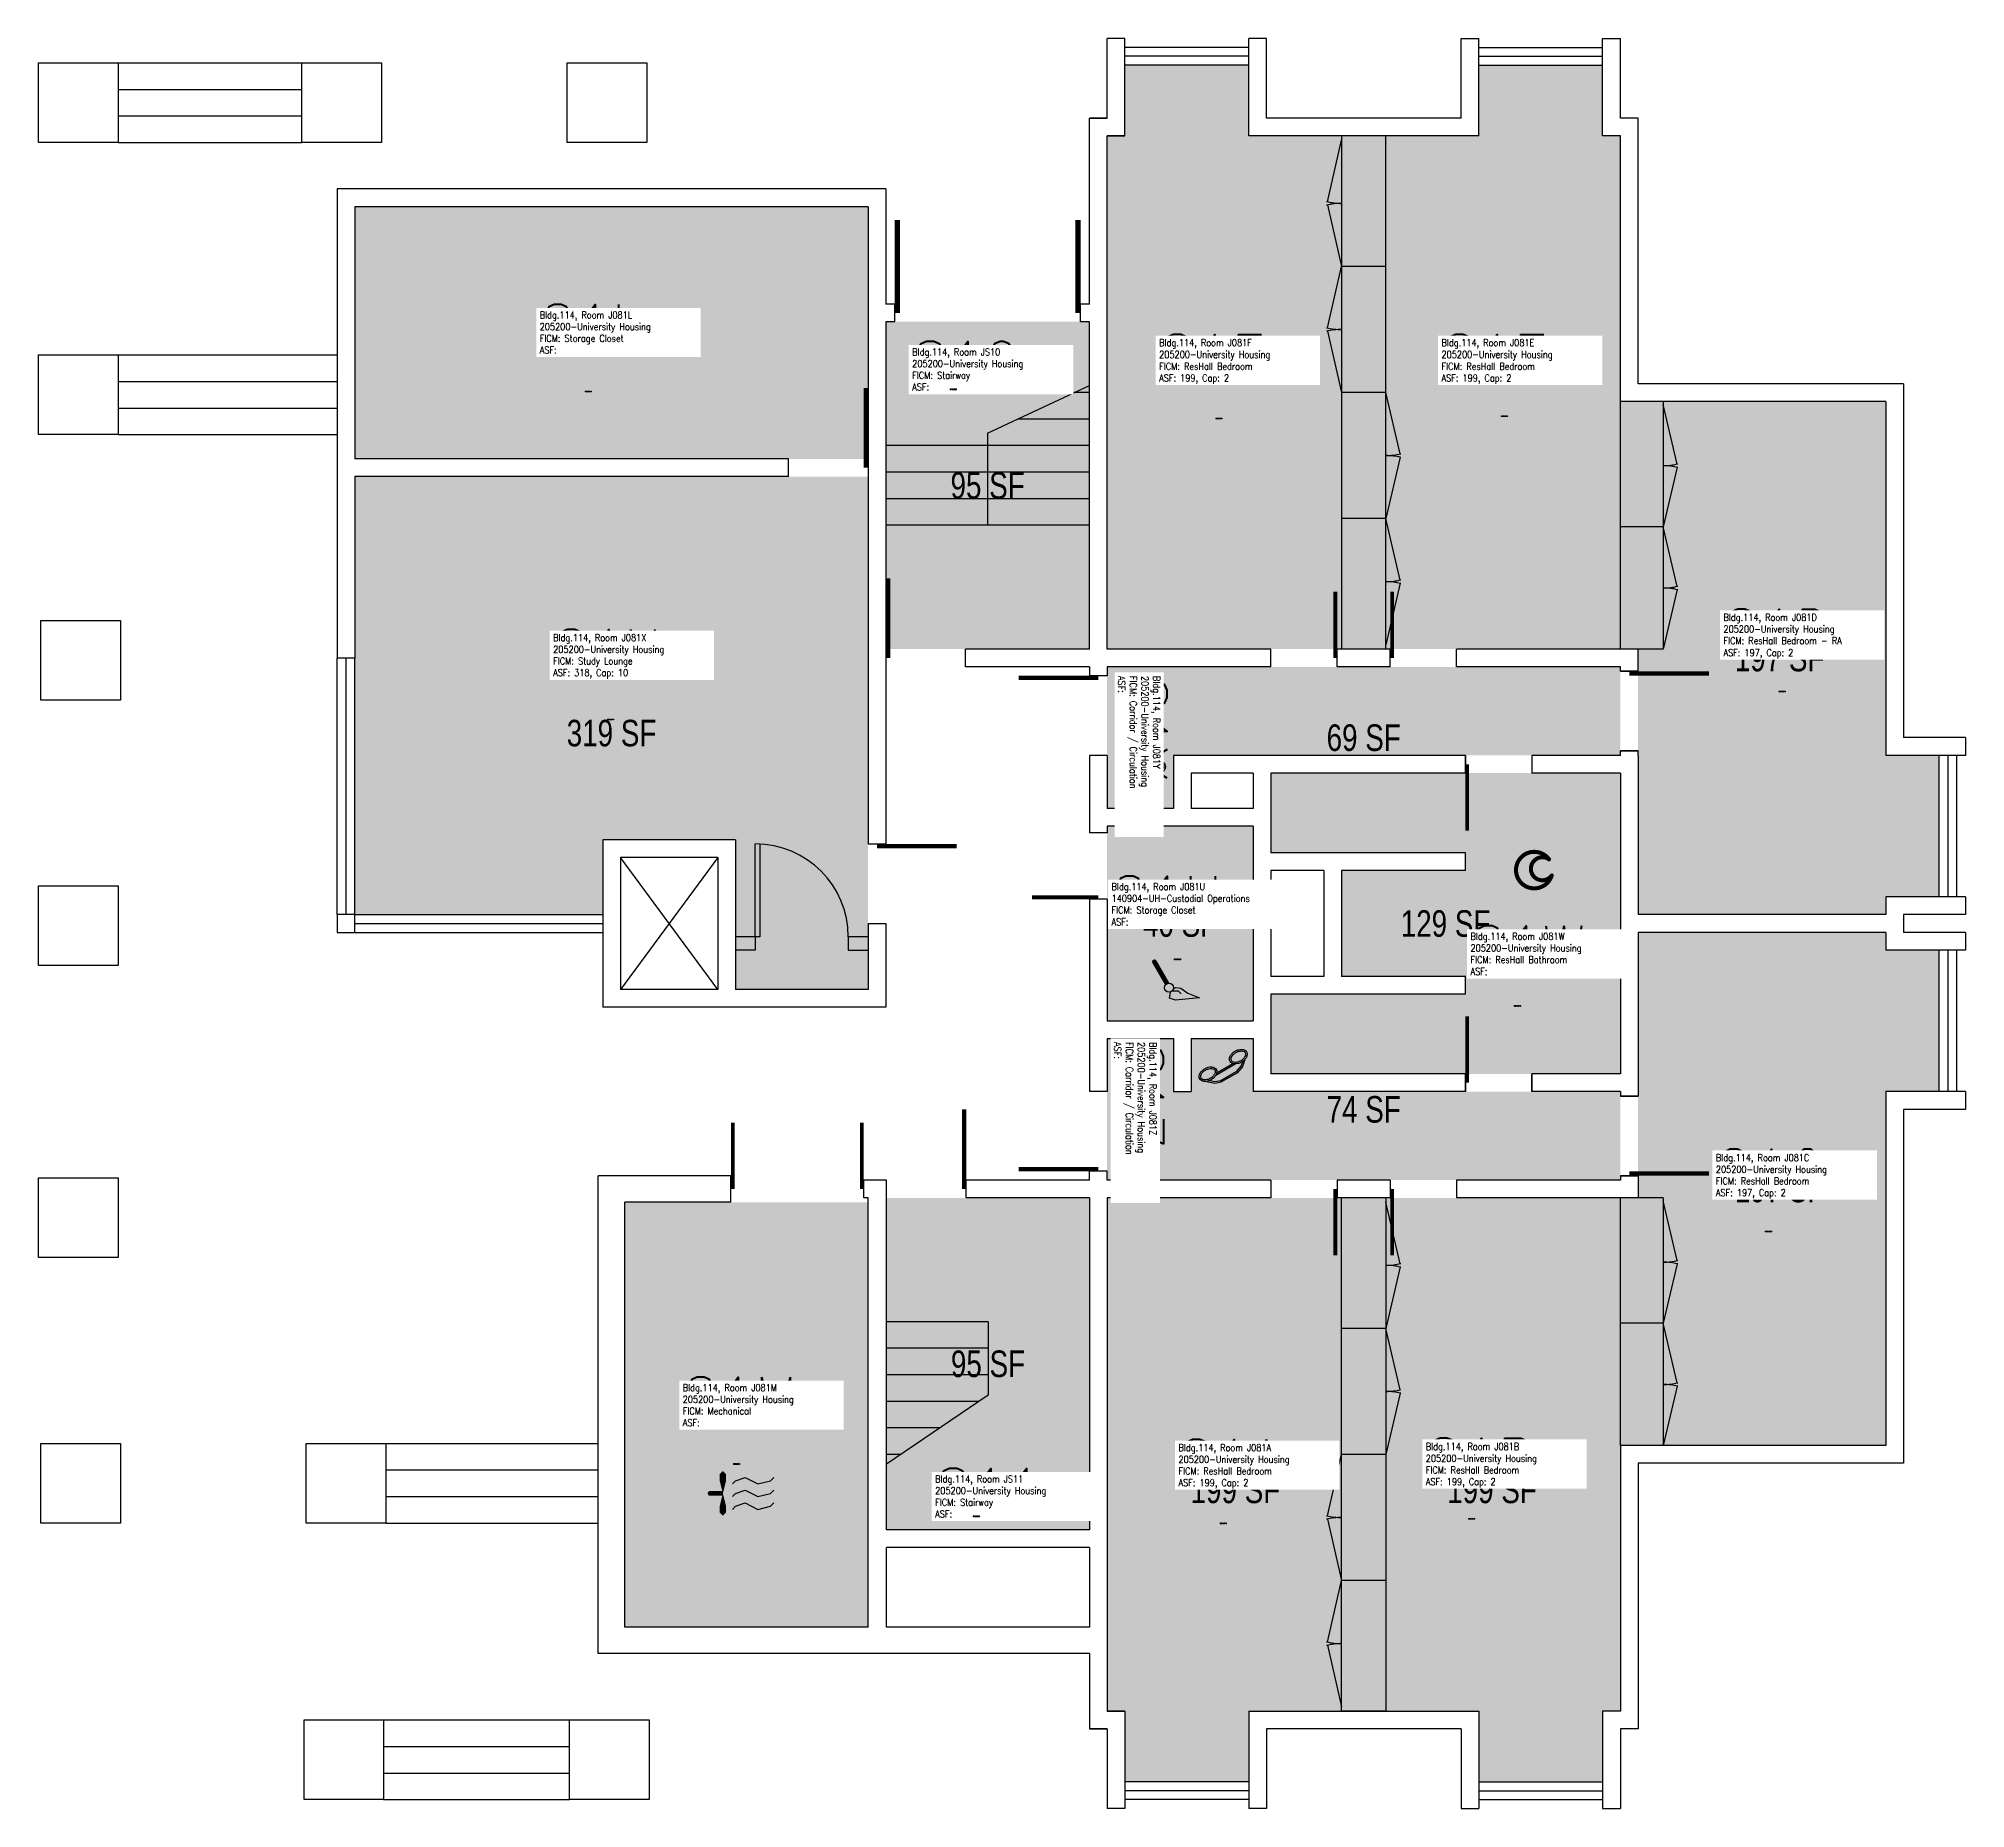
# Model space of a CAD drawing. Header units: inches. Extents: x 0 to 4816, y 0 to 3032.
# Drawn here: x 3945 to 4816, y 2232 to 3032 of the extents above; entities outside this region: 2.
import ezdxf
from ezdxf.enums import TextEntityAlignment as Align

# ---------------------------------------------------------------- set-up
doc = ezdxf.new("R2010")
doc.units = ezdxf.units.IN
doc.header["$LTSCALE"] = 10
doc.header["$MEASUREMENT"] = 0
doc.layers.get('0').update_dxf_attribs({"linetype": 'CONTINUOUS'})
for name, color, linetype in [('A-COLS', 5, 'CONTINUOUS'), ('A-DOOR', 2, 'CONTINUOUS'), ('A-FLOR', 3, 'CONTINUOUS'), ('A-GLAZ', 1, 'CONTINUOUS'), ('A-GLAZ-SILL', 2, 'CONTINUOUS'), ('A-IDEN-ICON', 4, 'CONTINUOUS'), ('A-IDEN-RNUM', 7, 'CONTINUOUS'), ('A-IDEN-SNUM', 4, 'CONTINUOUS'), ('A-IDEN-VNUM', 4, 'CONTINUOUS'), ('A-SITE', 3, 'CONTINUOUS'), ('A-WALL', 7, 'CONTINUOUS'), ('AREA-TEXT', 3, 'CONTINUOUS'), ('Rooms-Category-Color', 7, 'CONTINUOUS'), ('Rooms-College-Color', 7, 'CONTINUOUS'), ('Rooms-Department-Color', 7, 'CONTINUOUS'), ('Rooms-Division-Color', 7, 'CONTINUOUS'), ('Rooms-Information', 7, 'CONTINUOUS')]:
    doc.layers.add(name, color=color, linetype=linetype)
doc.styles.add('AREA', font='arial.ttf', dxfattribs={"width": 0.75, "height": 24})
doc.styles.add('ROOMSNUMBER', font='txt.shx', dxfattribs={"height": 0.03})
doc.styles.add('ROOMVNUMBER', font='simplex.shx', dxfattribs={"width": 0.85})

# ---------------------------------------------------------------- blocks, each defined once
blk = doc.blocks.new('CPPHONE')
at = {"color": 0, "linetype": 'ByBlock'}
for p, q in [((0.0096, 0.0252), (-0.0196, -0.0252)), ((0.0169, 0.0279), (-0.0182, -0.0329))]:
    blk.add_line(p, q, dxfattribs=at)
for points in [[(0.0288, 0.0786, 0.139889), (0.0216, 0.0804, 0.107118), (0.0122, 0.0781, 0.079812), (0.0039, 0.0722, 0.067459), (-0.0035, 0.0626, 0.067459), (-0.008, 0.0515, 0.079812), (-0.009, 0.0413, 0.107118), (-0.0064, 0.032, 0.139889), (-0.0012, 0.0267, 0.139889), (0.0061, 0.0248, 0.107118), (0.0155, 0.0272, 0.079812), (0.0238, 0.0331, 0.067459), (0.0312, 0.0426, 0.067459), (0.0357, 0.0538, 0.079812), (0.0367, 0.0639, 0.107118), (0.034, 0.0732, 0.139889)], [(0.0263, 0.0743, 0.139889), (0.0218, 0.0754, 0.107118), (0.0144, 0.0736, 0.079812), (0.0074, 0.0686, 0.067459), (0.0008, 0.0601, 0.067459), (-0.0032, 0.0502, 0.079812), (-0.004, 0.0417, 0.107118), (-0.0019, 0.0344, 0.139889), (0.0013, 0.031, 0.139889), (0.0059, 0.0298, 0.107118), (0.0133, 0.0317, 0.079812), (0.0203, 0.0367, 0.067459), (0.0268, 0.0451, 0.067459), (0.0309, 0.055, 0.079812), (0.0317, 0.0636, 0.107118), (0.0296, 0.0709, 0.139889)], [(-0.0262, -0.0167, 0.139889), (-0.0334, -0.0148, 0.107118), (-0.0428, -0.0172, 0.079812), (-0.0511, -0.0231, 0.067459), (-0.0585, -0.0326, 0.067459), (-0.063, -0.0438, 0.079812), (-0.064, -0.0539, 0.107118), (-0.0614, -0.0632, 0.139889), (-0.0562, -0.0686, 0.139889), (-0.0489, -0.0704, 0.107118), (-0.0395, -0.0681, 0.079812), (-0.0312, -0.0622, 0.067459), (-0.0238, -0.0526, 0.067459), (-0.0193, -0.0415, 0.079812), (-0.0183, -0.0313, 0.107118), (-0.021, -0.022, 0.139889)], [(-0.0287, -0.021, 0.139889), (-0.0332, -0.0198, 0.107118), (-0.0406, -0.0217, 0.079812), (-0.0476, -0.0267, 0.067459), (-0.0542, -0.0351, 0.067459), (-0.0582, -0.045, 0.079812), (-0.059, -0.0536, 0.107118), (-0.0569, -0.0609, 0.139889), (-0.0537, -0.0643, 0.139889), (-0.0491, -0.0654, 0.107118), (-0.0417, -0.0636, 0.079812), (-0.0347, -0.0586, 0.067459), (-0.0282, -0.0501, 0.067459), (-0.0241, -0.0402, 0.079812), (-0.0233, -0.0317, 0.107118), (-0.0254, -0.0244, 0.139889)]]:
    blk.add_lwpolyline(points, format="xyb", close=True, dxfattribs=at)
for points in [[(0.0364, 0.0572), (0.0417, 0.0308), (0.0382, 0.0108), (0.0082, -0.0411), (-0.0083, -0.0558), (-0.0338, -0.0645)], [(0.0334, 0.047), (0.0366, 0.0307), (0.0334, 0.0126), (0.0043, -0.0379), (-0.0109, -0.0514), (-0.0265, -0.0567)]]:
    blk.add_lwpolyline(points, dxfattribs=at)
blk = doc.blocks.new('CPMECH')
at = {"color": 0, "linetype": 'ByBlock'}
for p, q in [((0.005, 0.025), (0.015, 0.035)), ((0.015, 0.035), (0.045, 0.045)), ((0.015, -0.005), (0.045, 0.005)), ((0.045, 0.045), (0.085, 0.025)), ((0.045, 0.005), (0.085, -0.015)), ((0.085, 0.025), (0.125, 0.035)), ((0.125, 0.035), (0.135, 0.045)), ((0.125, -0.005), (0.135, 0.005)), ((0.005, -0.015), (0.015, -0.005)), ((0.005, -0.055), (0.015, -0.045)), ((0.015, -0.045), (0.045, -0.035)), ((0.045, -0.035), (0.085, -0.055)), ((0.085, -0.015), (0.125, -0.005)), ((0.085, -0.055), (0.125, -0.045)), ((0.125, -0.045), (0.135, -0.035))]:
    blk.add_line(p, q, dxfattribs=at)
for points in [[(-0.025, -0.005, 0, 0.02, 0), (-0.025, 0.035, 0.02, 0.02, 0), (-0.025, 0.055, 0.02, 0, 0), (-0.025, 0.065, 0, 0, 0)], [(-0.025, -0.005, 0, 0.02, 0), (-0.025, -0.045, 0.02, 0.02, 0), (-0.025, -0.065, 0.02, 0, 0), (-0.025, -0.075, 0, 0, 0)]]:
    blk.add_lwpolyline(points, format="xyseb", dxfattribs=at)
at = {"color": 0, "linetype": 'ByBlock', "const_width": 0.015}
blk.add_lwpolyline([(-0.025, -0.005), (-0.065, -0.005)], dxfattribs=at)
at = {"color": 0, "linetype": 'ByBlock', "const_width": 0.0075}
blk.add_lwpolyline([(-0.0682, -0.0069, 1), (-0.0618, -0.0031, 1)], format="xyb", close=True, dxfattribs=at)
blk = doc.blocks.new('CPCUST')
at = {"color": 0, "linetype": 'ByBlock'}
for p, q in [((0.0171, -0.0639), (0.02, -0.0466)), ((0.0262, -0.0408), (0.0446, -0.0406)), ((0.0297, -0.0341), (0.0376, -0.0302)), ((0.0376, -0.0302), (0.0533, -0.0324)), ((0.0446, -0.0406), (0.0543, -0.0505)), ((0.0533, -0.0324), (0.0745, -0.0479)), ((0.0745, -0.0479), (0.1117, -0.0625)), ((0.0358, -0.0705), (0.0171, -0.0639)), ((0.1117, -0.0625), (0.0358, -0.0705))]:
    blk.add_line(p, q, dxfattribs=at)
at = {"color": 0, "linetype": 'ByBlock', "const_width": 0.0075}
blk.add_lwpolyline([(-0.0332, 0.0481, 1), (-0.0268, 0.0519, 1)], format="xyb", close=True, dxfattribs=at)
at = {"color": 0, "linetype": 'ByBlock', "const_width": 0.015}
blk.add_lwpolyline([(-0.03, 0.05), (0.01, -0.0193)], dxfattribs=at)
at = {"color": 0, "linetype": 'ByBlock'}
blk.add_circle((0.0158, -0.0313), 0.0141, dxfattribs=at)
blk = doc.blocks.new('CPBATH')
at = {"color": 0, "linetype": 'ByBlock', "const_width": 0.0127}
for points in [[(0.0571, 0.0168, 0.861492), (-0.0551, 0, 1)], [(-0.0551, 0, 0.726902), (0.0487, -0.0337, 1)], [(0.0571, 0.0168, 0.729002), (-0.0084, -0.0042, 1)], [(-0.0084, -0.0042, 0.609468), (0.0487, -0.0337, 1)]]:
    blk.add_lwpolyline(points, format="xyb", dxfattribs=at)
at = {"color": 0, "linetype": 'ByBlock', "const_width": 0.00637}
for points in [[(0.0544, 0.0152, 1), (0.0599, 0.0184, 1)], [(0.0459, -0.0353, 1), (0.0515, -0.0321, 1)]]:
    blk.add_lwpolyline(points, format="xyb", close=True, dxfattribs=at)

msp = doc.modelspace()

# ---------------------------------------------------------------- hatches: boundary and pattern name
at = {"layer": 'Rooms-Category-Color', "true_color": 0x728ef3}
for points in [[(4544, 2756), (4428, 2756), (4428, 2988), (4436, 2988), (4436, 3020), (4492, 3020), (4492, 2988), (4544, 2988)], [(4544, 2756), (4660, 2756), (4660, 2988), (4652, 2988), (4652, 3020), (4596, 3020), (4596, 2988), (4544, 2988)], [(4320, 2956), (4320, 2842), (4088, 2842), (4088, 2956)], [(4780, 2708), (4804, 2708), (4804, 2644), (4780, 2644), (4780, 2636), (4668, 2636), (4668, 2756), (4660, 2756), (4660, 2868), (4780, 2868)], [(4088, 2834), (4320, 2834), (4320, 2602.13), (4260, 2602.13), (4260, 2669.88), (4200, 2669.88), (4200, 2636), (4088, 2636)], [(4502, 2664), (4502, 2700), (4660, 2700), (4660, 2564), (4502, 2564), (4502, 2600), (4590, 2600), (4590, 2608), (4534, 2608), (4534, 2656), (4590, 2656), (4590, 2664)], [(4428, 2676), (4428, 2588), (4494, 2588), (4494, 2676)], [(4780, 2556), (4804, 2556), (4804, 2620), (4780, 2620), (4780, 2628), (4668, 2628), (4668, 2508), (4660, 2508), (4660, 2396), (4780, 2396)], [(4544, 2508), (4428, 2508), (4428, 2276), (4436, 2276), (4436, 2244), (4492, 2244), (4492, 2276), (4544, 2276)], [(4544, 2508), (4660, 2508), (4660, 2276), (4652, 2276), (4652, 2244), (4596, 2244), (4596, 2276), (4544, 2276)]]:
    msp.add_hatch(color=171, dxfattribs=at).paths.add_polyline_path(points)
at = {"layer": 'Rooms-Category-Color', "true_color": 0xadadad}
for points in [[(4328, 2904), (4328, 2756), (4420, 2756), (4420, 2904)], [(4660, 2708), (4660, 2748), (4428, 2748), (4428, 2684), (4458, 2684), (4458, 2708)], [(4428, 2516), (4428, 2580), (4458, 2580), (4458, 2556), (4466, 2556), (4466, 2580), (4494, 2580), (4494, 2556), (4660, 2556), (4660, 2516)], [(4210, 2506), (4210, 2314), (4320, 2314), (4320, 2506)], [(4420, 2508), (4420, 2358), (4328.36, 2358), (4328.36, 2508)]]:
    msp.add_hatch(color=253, dxfattribs=at).paths.add_polyline_path(points)
at = {"layer": 'Rooms-College-Color', "true_color": 0xadadad}
for points in [[(4544, 2756), (4428, 2756), (4428, 2988), (4436, 2988), (4436, 3020), (4492, 3020), (4492, 2988), (4544, 2988)], [(4544, 2756), (4660, 2756), (4660, 2988), (4652, 2988), (4652, 3020), (4596, 3020), (4596, 2988), (4544, 2988)], [(4320, 2956), (4320, 2842), (4088, 2842), (4088, 2956)], [(4328, 2904), (4328, 2756), (4420, 2756), (4420, 2904)], [(4780, 2708), (4804, 2708), (4804, 2644), (4780, 2644), (4780, 2636), (4668, 2636), (4668, 2756), (4660, 2756), (4660, 2868), (4780, 2868)], [(4088, 2834), (4320, 2834), (4320, 2602.13), (4260, 2602.13), (4260, 2669.88), (4200, 2669.88), (4200, 2636), (4088, 2636)], [(4660, 2708), (4660, 2748), (4428, 2748), (4428, 2684), (4458, 2684), (4458, 2708)], [(4502, 2664), (4502, 2700), (4660, 2700), (4660, 2564), (4502, 2564), (4502, 2600), (4590, 2600), (4590, 2608), (4534, 2608), (4534, 2656), (4590, 2656), (4590, 2664)], [(4428, 2676), (4428, 2588), (4494, 2588), (4494, 2676)], [(4780, 2556), (4804, 2556), (4804, 2620), (4780, 2620), (4780, 2628), (4668, 2628), (4668, 2508), (4660, 2508), (4660, 2396), (4780, 2396)], [(4428, 2516), (4428, 2580), (4458, 2580), (4458, 2556), (4466, 2556), (4466, 2580), (4494, 2580), (4494, 2556), (4660, 2556), (4660, 2516)], [(4210, 2506), (4210, 2314), (4320, 2314), (4320, 2506)], [(4420, 2508), (4420, 2358), (4328.36, 2358), (4328.36, 2508)], [(4544, 2508), (4428, 2508), (4428, 2276), (4436, 2276), (4436, 2244), (4492, 2244), (4492, 2276), (4544, 2276)], [(4544, 2508), (4660, 2508), (4660, 2276), (4652, 2276), (4652, 2244), (4596, 2244), (4596, 2276), (4544, 2276)]]:
    msp.add_hatch(color=253, dxfattribs=at).paths.add_polyline_path(points)
at = {"layer": 'Rooms-Department-Color', "true_color": 0x604aed}
for points in [[(4544, 2756), (4428, 2756), (4428, 2988), (4436, 2988), (4436, 3020), (4492, 3020), (4492, 2988), (4544, 2988)], [(4544, 2756), (4660, 2756), (4660, 2988), (4652, 2988), (4652, 3020), (4596, 3020), (4596, 2988), (4544, 2988)], [(4320, 2956), (4320, 2842), (4088, 2842), (4088, 2956)], [(4780, 2708), (4804, 2708), (4804, 2644), (4780, 2644), (4780, 2636), (4668, 2636), (4668, 2756), (4660, 2756), (4660, 2868), (4780, 2868)], [(4088, 2834), (4320, 2834), (4320, 2602.13), (4260, 2602.13), (4260, 2669.88), (4200, 2669.88), (4200, 2636), (4088, 2636)], [(4502, 2664), (4502, 2700), (4660, 2700), (4660, 2564), (4502, 2564), (4502, 2600), (4590, 2600), (4590, 2608), (4534, 2608), (4534, 2656), (4590, 2656), (4590, 2664)], [(4428, 2676), (4428, 2588), (4494, 2588), (4494, 2676)], [(4780, 2556), (4804, 2556), (4804, 2620), (4780, 2620), (4780, 2628), (4668, 2628), (4668, 2508), (4660, 2508), (4660, 2396), (4780, 2396)], [(4544, 2508), (4428, 2508), (4428, 2276), (4436, 2276), (4436, 2244), (4492, 2244), (4492, 2276), (4544, 2276)], [(4544, 2508), (4660, 2508), (4660, 2276), (4652, 2276), (4652, 2244), (4596, 2244), (4596, 2276), (4544, 2276)]]:
    msp.add_hatch(color=173, dxfattribs=at).paths.add_polyline_path(points)
at = {"layer": 'Rooms-Department-Color', "true_color": 0xacacac}
for points in [[(4328, 2904), (4328, 2756), (4420, 2756), (4420, 2904)], [(4660, 2708), (4660, 2748), (4428, 2748), (4428, 2684), (4458, 2684), (4458, 2708)], [(4428, 2516), (4428, 2580), (4458, 2580), (4458, 2556), (4466, 2556), (4466, 2580), (4494, 2580), (4494, 2556), (4660, 2556), (4660, 2516)], [(4210, 2506), (4210, 2314), (4320, 2314), (4320, 2506)], [(4420, 2508), (4420, 2358), (4328.36, 2358), (4328.36, 2508)]]:
    msp.add_hatch(color=253, dxfattribs=at).paths.add_polyline_path(points)
at = {"layer": 'Rooms-Division-Color', "true_color": 0x604aed}
for points in [[(4544, 2756), (4428, 2756), (4428, 2988), (4436, 2988), (4436, 3020), (4492, 3020), (4492, 2988), (4544, 2988)], [(4544, 2756), (4660, 2756), (4660, 2988), (4652, 2988), (4652, 3020), (4596, 3020), (4596, 2988), (4544, 2988)], [(4320, 2956), (4320, 2842), (4088, 2842), (4088, 2956)], [(4780, 2708), (4804, 2708), (4804, 2644), (4780, 2644), (4780, 2636), (4668, 2636), (4668, 2756), (4660, 2756), (4660, 2868), (4780, 2868)], [(4088, 2834), (4320, 2834), (4320, 2602.13), (4260, 2602.13), (4260, 2669.88), (4200, 2669.88), (4200, 2636), (4088, 2636)], [(4502, 2664), (4502, 2700), (4660, 2700), (4660, 2564), (4502, 2564), (4502, 2600), (4590, 2600), (4590, 2608), (4534, 2608), (4534, 2656), (4590, 2656), (4590, 2664)], [(4428, 2676), (4428, 2588), (4494, 2588), (4494, 2676)], [(4780, 2556), (4804, 2556), (4804, 2620), (4780, 2620), (4780, 2628), (4668, 2628), (4668, 2508), (4660, 2508), (4660, 2396), (4780, 2396)], [(4544, 2508), (4428, 2508), (4428, 2276), (4436, 2276), (4436, 2244), (4492, 2244), (4492, 2276), (4544, 2276)], [(4544, 2508), (4660, 2508), (4660, 2276), (4652, 2276), (4652, 2244), (4596, 2244), (4596, 2276), (4544, 2276)]]:
    msp.add_hatch(color=173, dxfattribs=at).paths.add_polyline_path(points)
at = {"layer": 'Rooms-Division-Color', "true_color": 0xadadad}
for points in [[(4328, 2904), (4328, 2756), (4420, 2756), (4420, 2904)], [(4660, 2708), (4660, 2748), (4428, 2748), (4428, 2684), (4458, 2684), (4458, 2708)], [(4428, 2516), (4428, 2580), (4458, 2580), (4458, 2556), (4466, 2556), (4466, 2580), (4494, 2580), (4494, 2556), (4660, 2556), (4660, 2516)], [(4210, 2506), (4210, 2314), (4320, 2314), (4320, 2506)], [(4420, 2508), (4420, 2358), (4328.36, 2358), (4328.36, 2508)]]:
    msp.add_hatch(color=253, dxfattribs=at).paths.add_polyline_path(points)

# ---------------------------------------------------------------- linework, layer by layer
at = {"layer": 'A-COLS'}
for points in [[(3945, 2985), (3945, 3021), (3981, 3021), (3981, 2985)], [(4064, 2985), (4064, 3021), (4100, 3021), (4100, 2985)], [(4184, 2985), (4184, 3021), (4220, 3021), (4220, 2985)], [(3945, 2853), (3945, 2889), (3981, 2889), (3981, 2853)], [(3946, 2733), (3946, 2769), (3982, 2769), (3982, 2733)], [(3945, 2613), (3945, 2649), (3981, 2649), (3981, 2613)], [(3945, 2481), (3945, 2517), (3981, 2517), (3981, 2481)], [(3946, 2361), (3946, 2397), (3982, 2397), (3982, 2361)], [(4066, 2361), (4066, 2397), (4102, 2397), (4102, 2361)], [(4065, 2236), (4065, 2272), (4101, 2272), (4101, 2236)], [(4185, 2236), (4185, 2272), (4221, 2272), (4221, 2236)]]:
    msp.add_lwpolyline(points, close=True, dxfattribs=at)
at = {"layer": 'A-DOOR'}
for p, q in [((4269, 2626), (4269, 2668)), ((4271, 2668), (4271, 2626)), ((4271, 2626), (4269, 2626))]:
    msp.add_line(p, q, dxfattribs=at)
for points in [[(4333.17, 2908, 2.33, 2.33, 0), (4333.17, 2950, 0, 0, -0.414214), (4374, 2908, 0, 0, -0.814237)], [(4414.83, 2908, 2.33, 2.33, 0), (4414.83, 2950, 0, 0, 0.414214), (4374, 2908, 0, 0, 0.814237)], [(4319, 2838, 2, 2, 0), (4319, 2874, 0, 0, 0.414214), (4284, 2838, 0, 0, 0.814237)], [(4329, 2752, 2, 2, 0), (4329, 2788, 0, 0, -0.414214), (4364, 2752, 0, 0, -0.814237)], [(4531.17, 2752, 1.67, 1.67, 0), (4531.17, 2782, 0, 0, 0.414214), (4502, 2752, 0, 0, 0.814237)], [(4556.83, 2752, 1.67, 1.67, 0), (4556.83, 2782, 0, 0, -0.414214), (4586, 2752, 0, 0, -0.814237)], [(4424, 2743, 2, 2, 0), (4388, 2743, 0, 0, 0.414214), (4424, 2708, 0, 0, 0.814237)], [(4664, 2745, 2, 2, 0), (4700, 2745, 0, 0, -0.414214), (4664, 2710, 0, 0, -0.814237)], [(4590.83, 2704, 1.67, 1.67, 0), (4590.83, 2674, 0, 0, 0.414214), (4620, 2704, 0, 0, 0.814237)], [(4324, 2667, 2, 2, 0), (4360, 2667, 0, 0, -0.414214), (4324, 2632, 0, 0, -0.814237)], [(4424, 2643.83, 1.67, 1.67, 0), (4394, 2643.83, 0, 0, -0.414214), (4424, 2673, 0, 0, -0.814237)], [(4590.83, 2560, 1.67, 1.67, 0), (4590.83, 2590, 0, 0, -0.414214), (4620, 2560, 0, 0, -0.814237)], [(4424, 2521, 2, 2, 0), (4388, 2521, 0, 0, -0.414214), (4424, 2556, 0, 0, -0.814237)], [(4664, 2519, 2, 2, 0), (4700, 2519, 0, 0, 0.414214), (4664, 2554, 0, 0, 0.814237)], [(4363.36, 2512, 2, 2, 0), (4363.36, 2548, 0, 0, 0.414214), (4328.36, 2512, 0, 0, 0.814237)], [(4258.83, 2512, 1.67, 1.67, 0), (4258.83, 2542, 0, 0, -0.414214), (4288, 2512, 0, 0, -0.814237)], [(4317.17, 2512, 1.67, 1.67, 0), (4317.17, 2542, 0, 0, 0.414214), (4288, 2512, 0, 0, 0.814237)], [(4531.17, 2512, 1.67, 1.67, 0), (4531.17, 2482, 0, 0, -0.414214), (4502, 2512, 0, 0, -0.814237)], [(4556.83, 2512, 1.67, 1.67, 0), (4556.83, 2482, 0, 0, 0.414214), (4586, 2512, 0, 0, 0.814237)]]:
    msp.add_lwpolyline(points, format="xyseb", dxfattribs=at)
msp.add_arc((4269, 2626), 42, 360, 90, dxfattribs=at)
at = {"layer": 'A-FLOR'}
for p, q in [((4554, 2988), (4534, 2988)), ((4534, 2988), (4534, 2872)), ((4554, 2872), (4554, 2988)), ((4527.59, 2958.23), (4534, 2986)), ((4527.59, 2956.77), (4534, 2929)), ((4527.59, 2901.23), (4534, 2929)), ((4554, 2929), (4534, 2929)), ((4527.59, 2899.77), (4534, 2872)), ((4420, 2872), (4413.16, 2872)), ((4554, 2872), (4534, 2872)), ((4534, 2872), (4534, 2756)), ((4560.41, 2844.23), (4554, 2872)), ((4554, 2815), (4554, 2872)), ((4679.4, 2868), (4660, 2868)), ((4660, 2756), (4660, 2868)), ((4679.4, 2868), (4679.4, 2811.29)), ((4685.62, 2839.64), (4679.4, 2866.58)), ((4679.4, 2866.58), (4679.4, 2811.29)), ((4420, 2860), (4387.5, 2860)), ((4374, 2853.68), (4374, 2812)), ((4420, 2848), (4328, 2848)), ((4560.41, 2842.77), (4554, 2815)), ((4420, 2836), (4328, 2836)), ((4685.62, 2838.23), (4679.4, 2811.29)), ((4420, 2824), (4328, 2824)), ((4554, 2815), (4534, 2815)), ((4554, 2756), (4554, 2815)), ((4560.41, 2787.23), (4554, 2815)), ((4554, 2758), (4554, 2815)), ((4420, 2812), (4328, 2812)), ((4679.4, 2811.29), (4660, 2811.29)), ((4685.62, 2784.35), (4679.4, 2811.29)), ((4679.4, 2811.29), (4679.4, 2756)), ((4560.41, 2785.77), (4554, 2758)), ((4685.62, 2782.94), (4679.4, 2756)), ((4554, 2756), (4534, 2756)), ((4679.4, 2756), (4660, 2756)), ((4554, 2508), (4534, 2508)), ((4534, 2392), (4534, 2508)), ((4554, 2508), (4554, 2449)), ((4560.41, 2478.23), (4554, 2506)), ((4554, 2506), (4554, 2449)), ((4679.4, 2508), (4660, 2508)), ((4660, 2396), (4660, 2508)), ((4679.4, 2508), (4679.4, 2451.29)), ((4685.62, 2479.64), (4679.4, 2506.58)), ((4679.4, 2506.58), (4679.4, 2451.29)), ((4560.41, 2476.77), (4554, 2449)), ((4685.62, 2478.23), (4679.4, 2451.29)), ((4374.18, 2452), (4328.36, 2452)), ((4374.18, 2452), (4374.18, 2418.77)), ((4554, 2449), (4534, 2449)), ((4560.41, 2421.23), (4554, 2449)), ((4554, 2449), (4554, 2392)), ((4679.4, 2451.29), (4660, 2451.29)), ((4685.62, 2424.35), (4679.4, 2451.29)), ((4679.4, 2451.29), (4679.4, 2396)), ((4374.18, 2440), (4328.36, 2440)), ((4374.18, 2428), (4328.36, 2428)), ((4685.62, 2422.94), (4679.4, 2396)), ((4374.18, 2418.77), (4328.36, 2387.67)), ((4370.09, 2416), (4328.36, 2416)), ((4560.41, 2419.77), (4554, 2392)), ((4352.42, 2404), (4328.36, 2404)), ((4679.4, 2396), (4660, 2396)), ((4334.74, 2392), (4328.36, 2392)), ((4527.59, 2364.23), (4534, 2392)), ((4533.96, 2276), (4533.96, 2392)), ((4554, 2392), (4534, 2392)), ((4554, 2392), (4554, 2276)), ((4527.59, 2362.77), (4534, 2335)), ((4527.59, 2307.23), (4534, 2335)), ((4554, 2335), (4534, 2335)), ((4527.59, 2305.77), (4534, 2278)), ((4554, 2276), (4534, 2276))]:
    msp.add_line(p, q, dxfattribs=at)
msp.add_lwpolyline([(4374, 2853.68), (4420, 2875.2)], dxfattribs=at)
for centre, radius, start, end in [((4534, 2986), 28.5, 256.2626, 270), ((4534, 2929), 28.5, 90, 103.7374), ((4534, 2929), 28.5, 256.2626, 270), ((4534, 2872), 28.5, 90, 103.7374), ((4554, 2872), 28.5, 270, 283.7374), ((4554, 2815), 28.5, 76.2626, 90), ((4679.4, 2866.58), 27.64, 270, 283.7374), ((4679.4, 2811.29), 27.64, 76.2626, 90), ((4554, 2815), 28.5, 270, 283.7374), ((4554, 2758), 28.5, 76.2626, 90), ((4679.4, 2811.29), 27.64, 270, 283.7374), ((4679.4, 2756), 27.64, 76.2626, 90), ((4554, 2506), 28.5, 270, 283.7374), ((4554, 2449), 28.5, 76.2626, 90), ((4679.4, 2506.58), 27.64, 270, 283.7374), ((4679.4, 2451.29), 27.64, 76.2626, 90), ((4679.4, 2451.29), 27.64, 270, 283.7374), ((4679.4, 2396), 27.64, 76.2626, 90), ((4554, 2449), 28.5, 270, 283.7374), ((4554, 2392), 28.5, 76.2626, 90), ((4534, 2392), 28.5, 256.2626, 270), ((4534, 2335), 28.5, 90, 103.7374), ((4534, 2335), 28.5, 256.2626, 270), ((4534, 2278), 28.5, 90, 103.7374)]:
    msp.add_arc(centre, radius, start, end, dxfattribs=at)
at = {"layer": 'A-GLAZ'}
for p, q in [((4492, 3024), (4436, 3024)), ((4596, 3024), (4652, 3024)), ((4084, 2636), (4084, 2752)), ((4808, 2708), (4808, 2644)), ((4088, 2632), (4200, 2632)), ((4808, 2620), (4808, 2556)), ((4492, 2240), (4436, 2240)), ((4596, 2240), (4652, 2240))]:
    msp.add_line(p, q, dxfattribs=at)
at = {"layer": 'A-GLAZ-SILL'}
for p, q in [((4492, 3028), (4436, 3028)), ((4596, 3028), (4652, 3028)), ((4492, 3020), (4436, 3020)), ((4596, 3020), (4652, 3020)), ((4080, 2636), (4080, 2752)), ((4088, 2636), (4088, 2752)), ((4804, 2708), (4804, 2644)), ((4812, 2708), (4812, 2644)), ((4088, 2636), (4200, 2636)), ((4088, 2628), (4200, 2628)), ((4804, 2620), (4804, 2556)), ((4812, 2620), (4812, 2556)), ((4492, 2244), (4436, 2244)), ((4596, 2244), (4652, 2244)), ((4492, 2236), (4436, 2236)), ((4596, 2236), (4652, 2236))]:
    msp.add_line(p, q, dxfattribs=at)
at = {"layer": 'A-SITE'}
for p, q in [((3981, 3021), (4064, 3021)), ((3981, 3009), (4064, 3009)), ((3981, 2997), (4064, 2997)), ((3981, 2985), (4064, 2985)), ((3981, 2889), (4080, 2889)), ((3981, 2877), (4080, 2877)), ((3981, 2865), (4080, 2865)), ((3981, 2853), (4080, 2853)), ((4102, 2397), (4198, 2397)), ((4102, 2385), (4198, 2385)), ((4102, 2373), (4198, 2373)), ((4102, 2361), (4198, 2361)), ((4101, 2272), (4185, 2272)), ((4101, 2260), (4185, 2260)), ((4101, 2248), (4185, 2248)), ((4101, 2236), (4185, 2236))]:
    msp.add_line(p, q, dxfattribs=at)
at = {"layer": 'A-WALL'}
for p, q in [((4428, 2996), (4428, 3032)), ((4436, 3032), (4428, 3032)), ((4436, 2988), (4436, 3032)), ((4492, 2988), (4492, 3032)), ((4500, 3032), (4492, 3032)), ((4500, 2996), (4500, 3032)), ((4588, 2996), (4588, 3032)), ((4588, 3032), (4596, 3032)), ((4596, 2988), (4596, 3032)), ((4652, 2988), (4652, 3032)), ((4652, 3032), (4660, 3032)), ((4660, 2996), (4660, 3032)), ((4420, 2996), (4428, 2996)), ((4428, 2996), (4420, 2996)), ((4420, 2996), (4428, 2996)), ((4428, 2996), (4420, 2996)), ((4420, 2912), (4420, 2996)), ((4428, 2756), (4428, 2988)), ((4428, 2988), (4436, 2988)), ((4436, 2988), (4428, 2988)), ((4428, 2988), (4436, 2988)), ((4436, 2988), (4428, 2988)), ((4596, 2988), (4492, 2988)), ((4588, 2996), (4500, 2996)), ((4660, 2988), (4652, 2988)), ((4668, 2996), (4660, 2996)), ((4660, 2868), (4660, 2988)), ((4668, 2876), (4668, 2996)), ((4328, 2964), (4080, 2964)), ((4080, 2964), (4080, 2752)), ((4328, 2964), (4328, 2912)), ((4320, 2956), (4088, 2956)), ((4088, 2956), (4088, 2842)), ((4320, 2956), (4320, 2842)), ((4332, 2912), (4328, 2912)), ((4332, 2904), (4332, 2912)), ((4420, 2912), (4416, 2912)), ((4416, 2904), (4416, 2912)), ((4332, 2904), (4328, 2904)), ((4328, 2904), (4328, 2668)), ((4420, 2904), (4416, 2904)), ((4420, 2756), (4420, 2904)), ((4788, 2876), (4668, 2876)), ((4788, 2876), (4788, 2716)), ((4780, 2868), (4660, 2868)), ((4780, 2868), (4780, 2708)), ((4284, 2842), (4088, 2842)), ((4284, 2834), (4284, 2842)), ((4320, 2842), (4320, 2668)), ((4284, 2834), (4088, 2834)), ((4088, 2834), (4088, 2752)), ((4420, 2756), (4364, 2756)), ((4364, 2748), (4364, 2756)), ((4364, 2748), (4364, 2756)), ((4502, 2756), (4428, 2756)), ((4502, 2748), (4502, 2756)), ((4502, 2748), (4502, 2756)), ((4556, 2756), (4532, 2756)), ((4532, 2748), (4532, 2756)), ((4532, 2748), (4532, 2756)), ((4556, 2748), (4556, 2756)), ((4556, 2748), (4556, 2756)), ((4668, 2756), (4586, 2756)), ((4586, 2748), (4586, 2756)), ((4586, 2748), (4586, 2756)), ((4668, 2748), (4668, 2756)), ((4088, 2752), (4080, 2752)), ((4420, 2748), (4364, 2748)), ((4420, 2748), (4420, 2744)), ((4428, 2744), (4420, 2744)), ((4428, 2744), (4420, 2744)), ((4428, 2748), (4428, 2744)), ((4502, 2748), (4428, 2748)), ((4556, 2748), (4532, 2748)), ((4660, 2748), (4586, 2748)), ((4660, 2746), (4660, 2748)), ((4668, 2746), (4660, 2746)), ((4660, 2746), (4668, 2746)), ((4668, 2746), (4668, 2748)), ((4668, 2710), (4660, 2710)), ((4660, 2708), (4660, 2710)), ((4660, 2710), (4668, 2710)), ((4668, 2708), (4668, 2710)), ((4816, 2716), (4788, 2716)), ((4816, 2716), (4816, 2708)), ((4428, 2708), (4420, 2708)), ((4420, 2708), (4420, 2673)), ((4428, 2708), (4420, 2708)), ((4428, 2708), (4428, 2684)), ((4590, 2708), (4458, 2708)), ((4458, 2708), (4458, 2684)), ((4590, 2700), (4590, 2708)), ((4590, 2708), (4590, 2700)), ((4660, 2708), (4620, 2708)), ((4620, 2708), (4620, 2700)), ((4620, 2708), (4620, 2700)), ((4668, 2708), (4668, 2636)), ((4816, 2708), (4780, 2708)), ((4466, 2700), (4466, 2684)), ((4494, 2700), (4466, 2700)), ((4494, 2700), (4494, 2684)), ((4590, 2700), (4502, 2700)), ((4502, 2700), (4502, 2664)), ((4660, 2700), (4620, 2700)), ((4660, 2700), (4660, 2564)), ((4458, 2684), (4428, 2684)), ((4494, 2684), (4466, 2684)), ((4494, 2676), (4428, 2676)), ((4428, 2676), (4428, 2673)), ((4494, 2676), (4494, 2588)), ((4200, 2669.88), (4200, 2594.13)), ((4260, 2669.88), (4200, 2669.88)), ((4260, 2669.88), (4260, 2602.13)), ((4320, 2668), (4328, 2668)), ((4428, 2673), (4420, 2673)), ((4428, 2673), (4420, 2673)), ((4252, 2602.13), (4208, 2661.88)), ((4252, 2661.88), (4208, 2602.13)), ((4208, 2661.88), (4208, 2602.13)), ((4252, 2661.88), (4208, 2661.88)), ((4252, 2661.88), (4252, 2602.13)), ((4590, 2664), (4502, 2664)), ((4590, 2656), (4590, 2664)), ((4502, 2656), (4502, 2608)), ((4526, 2656), (4502, 2656)), ((4526, 2656), (4526, 2608)), ((4590, 2656), (4534, 2656)), ((4534, 2656), (4534, 2608)), ((4420, 2643), (4420, 2556)), ((4428, 2643), (4420, 2643)), ((4428, 2643), (4428, 2588)), ((4816, 2644), (4780, 2644)), ((4780, 2644), (4780, 2636)), ((4816, 2644), (4816, 2636)), ((4320, 2632), (4328, 2632)), ((4320, 2632), (4328, 2632)), ((4320, 2632), (4320, 2602.13)), ((4328, 2632), (4328, 2594.13)), ((4780, 2636), (4668, 2636)), ((4816, 2636), (4788, 2636)), ((4788, 2636), (4788, 2628)), ((4269, 2626), (4260, 2626)), ((4269, 2626), (4269, 2620)), ((4320, 2626), (4311, 2626)), ((4311, 2626), (4311, 2620)), ((4668, 2628), (4668, 2556)), ((4780, 2628), (4668, 2628)), ((4780, 2628), (4780, 2620)), ((4816, 2628), (4788, 2628)), ((4816, 2628), (4816, 2620)), ((4269, 2620), (4260, 2620)), ((4311, 2620), (4320, 2620)), ((4816, 2620), (4780, 2620)), ((4526, 2608), (4502, 2608)), ((4590, 2608), (4534, 2608)), ((4590, 2600), (4590, 2608)), ((4252, 2602.13), (4208, 2602.13)), ((4320, 2602.13), (4260, 2602.13)), ((4590, 2600), (4502, 2600)), ((4502, 2600), (4502, 2564)), ((4328, 2594.13), (4200, 2594.13)), ((4428, 2588), (4494, 2588)), ((4428, 2580), (4458, 2580)), ((4428, 2580), (4428, 2556)), ((4458, 2580), (4458, 2556)), ((4466, 2580), (4466, 2556)), ((4466, 2580), (4494, 2580)), ((4494, 2580), (4494, 2556)), ((4590, 2564), (4502, 2564)), ((4590, 2564), (4590, 2556)), ((4590, 2556), (4590, 2564)), ((4660, 2564), (4620, 2564)), ((4620, 2564), (4620, 2556)), ((4620, 2556), (4620, 2564)), ((4428, 2556), (4420, 2556)), ((4428, 2556), (4420, 2556)), ((4428, 2556), (4420, 2556)), ((4458, 2556), (4466, 2556)), ((4590, 2556), (4494, 2556)), ((4660, 2556), (4620, 2556)), ((4660, 2556), (4660, 2554)), ((4668, 2554), (4660, 2554)), ((4660, 2554), (4668, 2554)), ((4668, 2556), (4668, 2554)), ((4816, 2556), (4780, 2556)), ((4780, 2556), (4780, 2396)), ((4816, 2556), (4816, 2548)), ((4788, 2548), (4788, 2388)), ((4816, 2548), (4788, 2548)), ((4198, 2302), (4198, 2518)), ((4258, 2518), (4198, 2518)), ((4258, 2506), (4258, 2518)), ((4258, 2506), (4258, 2517.83)), ((4420, 2516), (4420, 2520)), ((4428, 2520), (4420, 2520)), ((4428, 2520), (4420, 2520)), ((4428, 2516), (4428, 2520)), ((4668, 2518), (4660, 2518)), ((4660, 2518), (4660, 2516)), ((4660, 2518), (4668, 2518)), ((4668, 2518), (4668, 2516)), ((4318, 2508), (4318, 2516)), ((4320, 2516), (4318, 2516)), ((4318, 2508), (4318, 2516)), ((4328.36, 2516), (4320, 2516)), ((4328.36, 2358), (4328.36, 2516)), ((4420, 2516), (4364.36, 2516)), ((4364.36, 2508), (4364.36, 2516)), ((4502, 2516), (4428, 2516)), ((4502, 2516), (4502, 2508)), ((4502, 2516), (4502, 2508)), ((4532, 2516), (4532, 2508)), ((4556, 2516), (4532, 2516)), ((4532, 2516), (4532, 2508)), ((4556, 2516), (4556, 2508)), ((4556, 2516), (4556, 2508)), ((4660, 2516), (4586, 2516)), ((4586, 2516), (4586, 2508)), ((4586, 2516), (4586, 2508)), ((4668, 2516), (4668, 2508)), ((4210, 2314), (4210, 2506)), ((4258, 2506), (4210, 2506)), ((4320, 2508), (4318, 2508)), ((4320, 2314), (4320, 2508)), ((4420, 2508), (4364.36, 2508)), ((4420, 2508), (4420, 2358)), ((4502, 2508), (4428, 2508)), ((4428, 2508), (4428, 2276)), ((4556, 2508), (4532, 2508)), ((4668, 2508), (4586, 2508)), ((4660, 2396), (4660, 2276)), ((4780, 2396), (4660, 2396)), ((4660, 2396), (4660, 2276)), ((4668, 2388), (4668, 2268)), ((4788, 2388), (4668, 2388)), ((4668, 2388), (4668, 2268)), ((4420, 2358), (4328.36, 2358)), ((4328.36, 2314), (4328.36, 2350)), ((4420, 2350), (4328.36, 2350)), ((4420, 2350), (4420, 2314)), ((4320, 2314), (4210, 2314)), ((4420, 2314), (4328.36, 2314)), ((4420, 2302), (4198, 2302)), ((4420, 2302), (4420, 2268)), ((4428, 2276), (4436, 2276)), ((4436, 2276), (4428, 2276)), ((4428, 2276), (4436, 2276)), ((4436, 2276), (4436, 2232)), ((4492, 2276), (4492, 2232)), ((4492, 2276), (4596, 2276)), ((4596, 2276), (4596, 2232)), ((4660, 2276), (4652, 2276)), ((4652, 2276), (4652, 2232)), ((4420, 2268), (4428, 2268)), ((4428, 2268), (4420, 2268)), ((4420, 2268), (4428, 2268)), ((4428, 2268), (4428, 2232)), ((4500, 2268), (4500, 2232)), ((4588, 2268), (4500, 2268)), ((4588, 2268), (4588, 2232)), ((4668, 2268), (4660, 2268)), ((4660, 2268), (4660, 2232)), ((4436, 2232), (4428, 2232)), ((4500, 2232), (4492, 2232)), ((4588, 2232), (4596, 2232)), ((4652, 2232), (4660, 2232)), ((0, 0), (1, 0)), ((0, 0), (1, 0))]:
    msp.add_line(p, q, dxfattribs=at)
msp.add_lwpolyline([(4088, 2628), (4088, 2636), (4080, 2636), (4080, 2628)], close=True, dxfattribs=at)

# ---------------------------------------------------------------- block references
at = {"layer": 'A-IDEN-ICON', "xscale": -144, "yscale": 143.9999999993356, "zscale": 144}
for name, p, rotation in [('CPPHONE', (4444.24, 2695.99), 90.00000000027794), ('CPBATH', (4620.77, 2656.14), 180), ('CPPHONE', (4481.17, 2565.88), 90.00000000027794)]:
    msp.add_blockref(name, p, dxfattribs=dict(at, rotation=rotation))
at = {"layer": 'A-IDEN-ICON', "xscale": 144, "yscale": 144, "zscale": 144}
for name, p in [('CPCUST', (4453.73, 2607.47)), ('CPMECH', (4257.92, 2375.11))]:
    msp.add_blockref(name, p, dxfattribs=at)

# ---------------------------------------------------------------- texts
at = {"layer": 'A-IDEN-RNUM', "style": 'ROOMSNUMBER'}
for s, p in [('0081-L0', (4192.05, 2872.28)), ('0S10-00', (4357.01, 2873.25)), ('0081-F0', (4477.04, 2860.06)), ('0081-E0', (4606.12, 2861.09)), ('0081-D0', (4731.67, 2736.68)), ('0081-X0', (4202.1, 2724.01)), ('0081-U0', (4458.31, 2615.62)), ('0081-W0', (4611.97, 2594.55)), ('0081-C0', (4725.45, 2492.64)), ('0081-M0', (4259.02, 2387.51)), ('0S11-00', (4367.39, 2363.86)), ('0081-A0', (4479.09, 2360.68)), ('0081-B0', (4591.27, 2362.7))]:
    msp.add_text(s, height=0.36, dxfattribs=at).set_placement(p)
for s, p in [('0081-Y0', (4443.12, 2723.97)), ('0081-Z0', (4441.4, 2558.51))]:
    msp.add_text(s, height=0.36, rotation=270, dxfattribs=at).set_placement(p)
at = {"layer": 'A-IDEN-SNUM', "style": 'ROOMSNUMBER'}
for s, p in [('1140J081L0', (4192.05, 2872.28)), ('1140JS1000', (4357.01, 2873.25)), ('1140J081F0', (4477.04, 2860.06)), ('1140J081E0', (4606.12, 2861.09)), ('1140J081D0', (4731.67, 2736.68)), ('1140J081X0', (4202.1, 2724.01)), ('1140J081U0', (4458.31, 2615.62)), ('1140J081W0', (4611.97, 2594.55)), ('1140J081C0', (4725.45, 2492.64)), ('1140J081M0', (4259.02, 2387.51)), ('1140JS1100', (4367.39, 2363.86)), ('1140J081A0', (4479.09, 2360.68)), ('1140J081B0', (4591.27, 2362.7))]:
    msp.add_text(s, height=0.36, dxfattribs=at).set_placement(p)
for s, p in [('1140J081Y0', (4443.12, 2723.97)), ('1140J081Z0', (4441.4, 2558.51))]:
    msp.add_text(s, height=0.36, rotation=270, dxfattribs=at).set_placement(p)
at = {"layer": 'A-IDEN-VNUM', "style": 'ROOMVNUMBER', "width": 0.85}
for s, p in [('81L', (4171.54, 2889.61)), ('S10', (4339.92, 2872.84)), ('81F', (4451.55, 2875.95)), ('81E', (4579.17, 2875.95)), ('81D', (4706.61, 2751.83)), ('81X', (4177.62, 2742.66)), ('81U', (4430.02, 2631.16)), ('81W', (4592.27, 2608.72)), ('81C', (4703.19, 2507.69)), ('81M', (4236.18, 2404.75)), ('81A', (4460.27, 2376.59)), ('81B', (4572.06, 2377.07)), ('S11', (4350.3, 2363.45))]:
    msp.add_text(s, height=22.238, dxfattribs=at).set_placement(p)
for s, p in [('81Y', (4432.97, 2743.89)), ('81Z', (4431.25, 2578.44))]:
    msp.add_text(s, height=22.238, rotation=270, dxfattribs=at).set_placement(p)
at = {"layer": 'AREA-TEXT', "style": 'AREA', "width": 0.75}
for s, p in [('184 SF', (4204, 2899)), ('199 SF', (4486, 2888)), ('199 SF', (4602, 2888)), ('95 SF', (4374, 2830)), ('197 SF', (4732, 2752)), ('319 SF', (4204, 2718.06)), ('69 SF', (4544, 2716)), ('40 SF', (4461, 2632)), ('129 SF', (4581, 2632)), ('74 SF', (4544, 2548)), ('197 SF', (4732, 2512)), ('95 SF', (4374.18, 2433)), ('147 SF', (4265, 2410)), ('199 SF', (4486, 2376)), ('199 SF', (4602, 2376))]:
    msp.add_text(s, height=12, dxfattribs=at).set_placement(p, align=Align.MIDDLE_CENTER)

# ---------------------------------------------------------------- next in the draw order: texts
at = {"layer": 'Rooms-Information', "char_height": 3.1768, "width": 71.1604, "attachment_point": 7, "style": 'ROOMVNUMBER', "bg_fill": 3, "box_fill_scale": 1.5, "bg_fill_color": 256, "bg_fill_true_color": 13158600, "bg_fill_transparency": 0}
for s, insert in [('Bldg.114, Room J081L^M^J205200-University Housing^M^JFICM: Storage Closet^M^JASF: ', (4171.54, 2889.61)), ('Bldg.114, Room JS10^M^J205200-University Housing^M^JFICM: Stairway^M^JASF: ', (4339.92, 2872.84)), ('Bldg.114, Room J081F^M^J205200-University Housing^M^JFICM: ResHall Bedroom^M^JASF: 199, Cap: 2', (4451.55, 2875.95)), ('Bldg.114, Room J081E^M^J205200-University Housing^M^JFICM: ResHall Bedroom^M^JASF: 199, Cap: 2', (4579.17, 2875.95)), ('Bldg.114, Room J081D^M^J205200-University Housing^M^JFICM: ResHall Bedroom - RA^M^JASF: 197, Cap: 2', (4706.61, 2751.83)), ('Bldg.114, Room J081X^M^J205200-University Housing^M^JFICM: Study Lounge^M^JASF: 318, Cap: 10', (4177.62, 2742.66)), ('Bldg.114, Room J081U^M^J140904-UH-Custodial Operations^M^JFICM: Storage Closet^M^JASF: ', (4430.02, 2631.16)), ('Bldg.114, Room J081W^M^J205200-University Housing^M^JFICM: ResHall Bathroom^M^JASF: ', (4592.27, 2608.72)), ('Bldg.114, Room J081C^M^J205200-University Housing^M^JFICM: ResHall Bedroom^M^JASF: 197, Cap: 2', (4703.19, 2507.69)), ('Bldg.114, Room J081M^M^J205200-University Housing^M^JFICM: Mechanical^M^JASF: ', (4236.18, 2404.75)), ('Bldg.114, Room J081A^M^J205200-University Housing^M^JFICM: ResHall Bedroom^M^JASF: 199, Cap: 2', (4460.27, 2376.59)), ('Bldg.114, Room J081B^M^J205200-University Housing^M^JFICM: ResHall Bedroom^M^JASF: 199, Cap: 2', (4572.06, 2377.07)), ('Bldg.114, Room JS11^M^J205200-University Housing^M^JFICM: Stairway^M^JASF: ', (4350.3, 2363.45))]:
    msp.add_mtext(s, dxfattribs=dict(at, insert=insert))
at = {"layer": 'Rooms-Information', "char_height": 3.1768, "width": 71.1604, "attachment_point": 7, "rotation": 270, "style": 'ROOMVNUMBER', "bg_fill": 3, "box_fill_scale": 1.5, "bg_fill_color": 256, "bg_fill_true_color": 13158600, "bg_fill_transparency": 0}
for s, insert in [('Bldg.114, Room J081Y^M^J205200-University Housing^M^JFICM: Corridor / Circulation^M^JASF: ', (4432.97, 2743.89)), ('Bldg.114, Room J081Z^M^J205200-University Housing^M^JFICM: Corridor / Circulation^M^JASF: ', (4431.25, 2578.44))]:
    msp.add_mtext(s, dxfattribs=dict(at, insert=insert))

doc.saveas('drawing.dxf')
